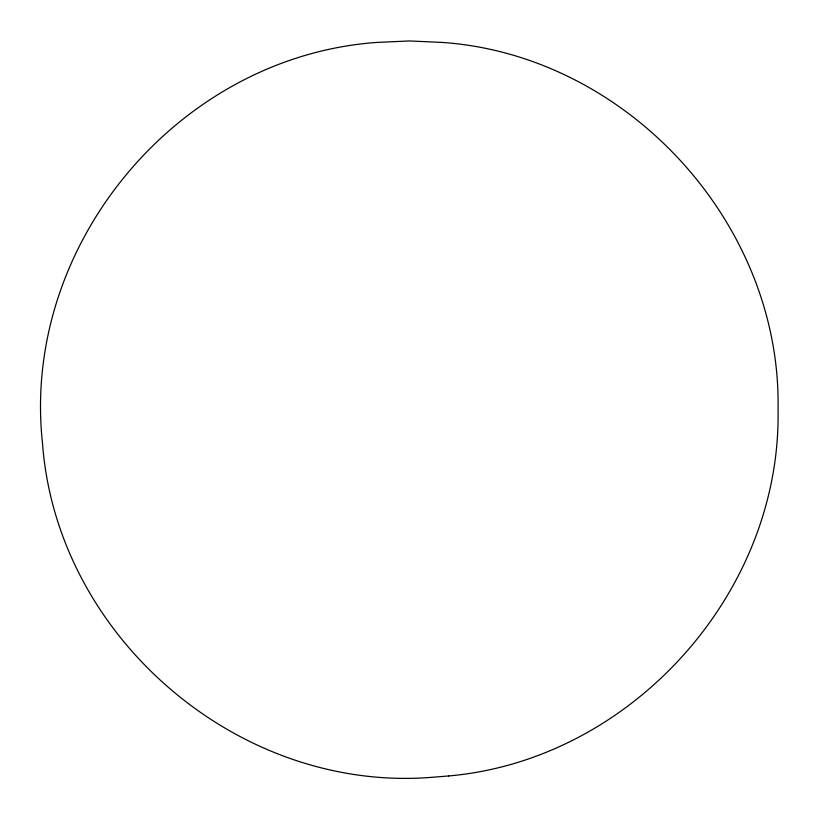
<?xml version="1.0" encoding="UTF-8"?>
<svg xmlns="http://www.w3.org/2000/svg" width="819" height="819" viewBox="0 0 819 819"><rect width="100%" height="100%" fill="white"/><g stroke="black" fill="none" stroke-linecap="round" stroke-linejoin="round"><path stroke-width="1.23" d="M448.597 775.972C631.254 759.971 781.51 592.823 778.05 409.5C781.654 224.109 627.897 55.753 442.987 42.475L409.5 40.95L376.013 42.475C177.6 57.197 21.018 245.127 42.475 442.987C56.48 635.687 236.456 791.451 429.217 777.518L448.566 775.972"/></g></svg>
